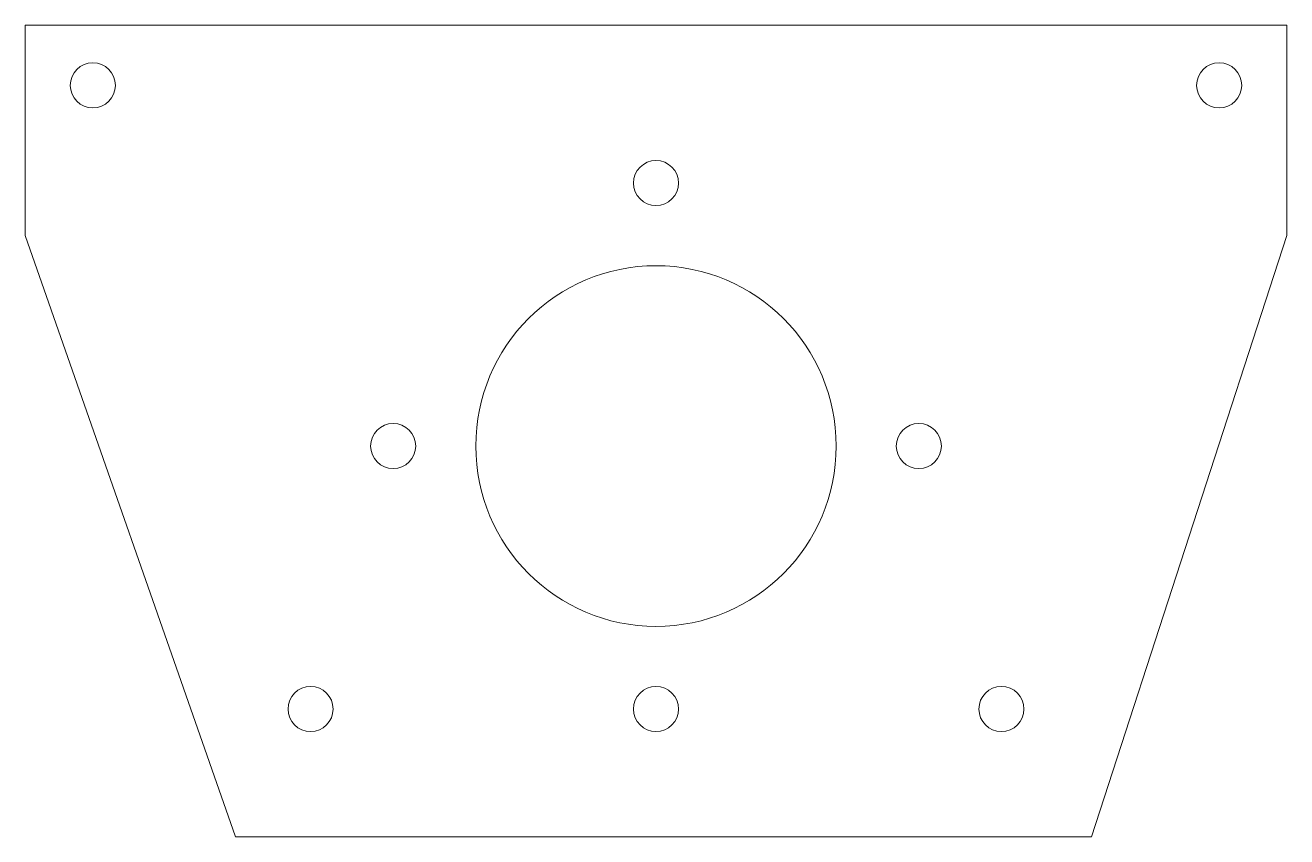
# Model space of a CAD drawing. Header units: millimetres. Extents: x -14 to 70, y 0 to 54.
import ezdxf

# ---------------------------------------------------------------- set-up
doc = ezdxf.new("R2010")
doc.units = ezdxf.units.MM
doc.layers.get('0').update_dxf_attribs({"linetype": 'CONTINUOUS', "lineweight": 0})

msp = doc.modelspace()

# ---------------------------------------------------------------- linework, layer by layer
for p, q in [((70, 54), (-14, 54)), ((-14, 54), (-14, 40)), ((70, 40), (70, 54)), ((-14, 40), (0, 0)), ((57, 0), (70, 40)), ((0, 0), (57, 0))]:
    msp.add_line(p, q)
for centre, radius in [((-9.5, 50), 1.5), ((65.5, 50), 1.5), ((28, 43.5), 1.5), ((28, 26), 12), ((10.5, 26), 1.5), ((45.5, 26), 1.5), ((5, 8.5), 1.5), ((28, 8.5), 1.5), ((51, 8.5), 1.5)]:
    msp.add_circle(centre, radius)

doc.saveas('drawing.dxf')
